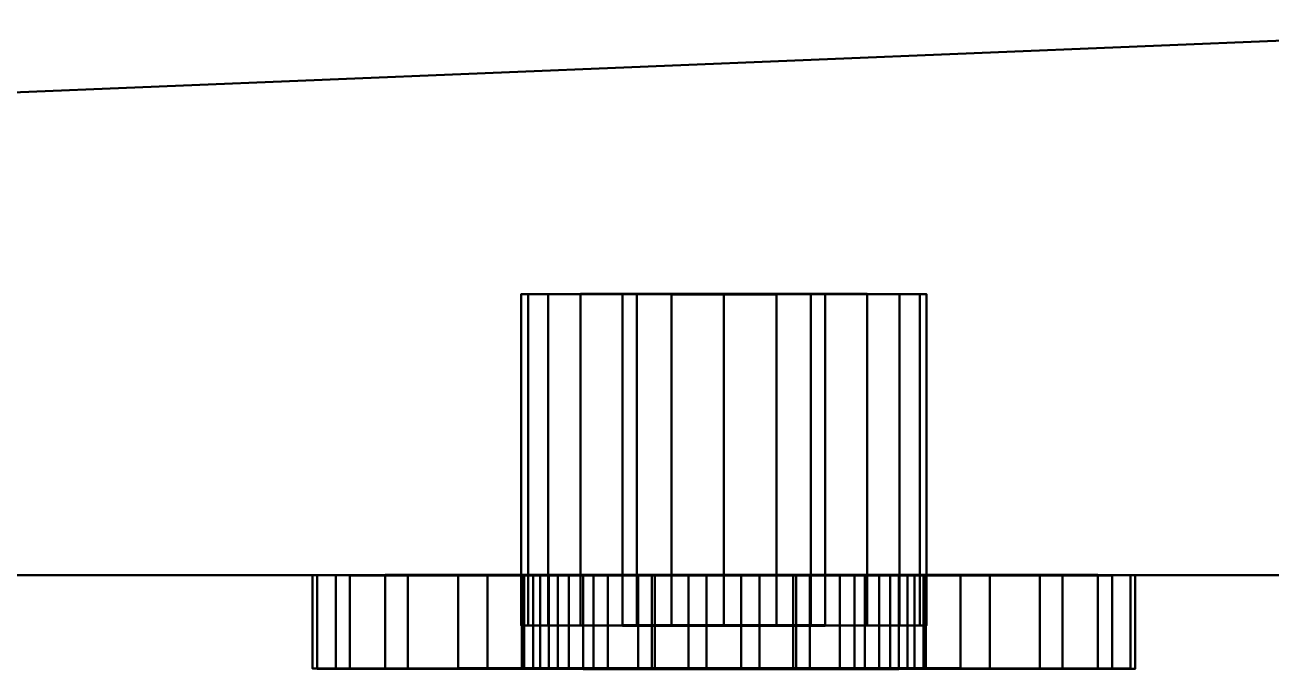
# Model space of a CAD drawing. Header units: millimetres. Extents: x -190 to 190, y -278 to 275.
# Drawn here: x 123.02 to 156.22, y -277.93 to -260.78 of the extents above; entities that cross this region are included whole.
import ezdxf

# ---------------------------------------------------------------- set-up
doc = ezdxf.new("R2010")
doc.units = ezdxf.units.MM
doc.layers.add('A-GENM', color=7, linetype='Continuous', lineweight=40)

msp = doc.modelspace()

# ---------------------------------------------------------------- meshes
at = {"layer": 'A-GENM', "color": 250, "true_color": 0x1d1d1d}
mesh = msp.add_polyface(dxfattribs=at)
corners = [(-190.035, 274.9, 79.819), (-190.035, -275.429, 79.819), (189.965, -275.429, 79.819), (189.965, 274.9, 79.819), (174.965, 259.9, 79.819), (174.965, -260.429, 79.819), (-175.035, -260.429, 79.819), (-175.035, 259.9, 79.819)]
mesh.append_faces([[corners[k] for k in face] for face in [(0, 7, 4, 3), (3, 4, 5, 2)]], dxfattribs={"vtx0": -1, "vtx2": -1, "color": 250})
mesh.append_faces([[corners[k] for k in face] for face in [(6, 7, 0, 1), (5, 6, 1, 2)]], dxfattribs={"vtx1": -1, "vtx3": -1, "color": 250})
mesh = msp.add_polyface(dxfattribs=at)
corners = [(-190.035, 274.9, 5.751), (189.965, 274.9, 5.751), (189.965, -275.429, 5.751), (-190.035, -275.429, 5.751), (174.965, 259.9, 5.751), (-175.035, 259.9, 5.751), (-175.035, -260.429, 5.751), (174.965, -260.429, 5.751)]
mesh.append_faces([[corners[k] for k in face] for face in [(3, 6, 7, 2), (2, 7, 4, 1)]], dxfattribs={"vtx0": -1, "vtx2": -1, "color": 250})
mesh.append_faces([[corners[k] for k in face] for face in [(5, 6, 3, 0), (4, 5, 0, 1)]], dxfattribs={"vtx1": -1, "vtx3": -1, "color": 250})
at = {"layer": 'A-GENM', "color": 252, "true_color": 0x938680}
mesh = msp.add_polyface(dxfattribs=at)
corners = [(189.965, 274.9, 599.719), (-190.035, 274.9, 599.719), (-190.035, -275.429, 599.719), (189.965, -275.429, 599.719)]
mesh.append_faces([[corners[k] for k in face] for face in [(3, 0, 1, 2)]], dxfattribs={"color": 252})
mesh = msp.add_polyface(dxfattribs=at)
corners = [(189.965, 274.9, 584.719), (189.965, -275.429, 584.719), (-190.035, -275.429, 584.719), (-190.035, 274.9, 584.719)]
mesh.append_faces([[corners[k] for k in face] for face in [(2, 3, 0, 1)]], dxfattribs={"color": 252})
mesh = msp.add_polyface(dxfattribs=at)
corners = [(-190.035, -260.429, 553.284), (-190.035, -275.429, 553.284), (182.528, -275.429, 553.284), (182.528, -267.929, 553.284), (175.028, -260.429, 553.284)]
mesh.append_faces([[corners[k] for k in face] for face in [(4, 0, 1), (2, 3, 4, 1)]], dxfattribs={"vtx2": -1, "color": 252})
mesh = msp.add_polyface(dxfattribs=at)
corners = [(-190.035, -260.429, 384.719), (175.028, -260.429, 384.719), (182.528, -267.929, 384.719), (182.528, -275.429, 384.719), (-190.035, -275.429, 384.719)]
mesh.append_faces([[corners[k] for k in face] for face in [(1, 4, 0)]], dxfattribs={"vtx0": -1, "color": 252})
mesh.append_faces([[corners[k] for k in face] for face in [(3, 4, 1, 2)]], dxfattribs={"vtx1": -1, "color": 252})
mesh = msp.add_polyface(dxfattribs=at)
corners = [(-190.035, -260.429, 583.599), (-190.035, -275.429, 583.599), (190.028, -275.429, 583.599), (190.028, -260.429, 583.599)]
mesh.append_faces([[corners[k] for k in face] for face in [(2, 3, 0, 1)]], dxfattribs={"color": 252})
mesh = msp.add_polyface(dxfattribs=at)
corners = [(-190.035, -260.429, 556.077), (190.028, -260.429, 556.077), (190.028, -275.429, 556.077), (-190.035, -275.429, 556.077)]
mesh.append_faces([[corners[k] for k in face] for face in [(2, 3, 0, 1)]], dxfattribs={"color": 252})
mesh = msp.add_polyface(dxfattribs=at)
corners = [(-190.035, -260.429, 380.792), (-190.035, -275.429, 380.792), (182.528, -275.429, 380.792), (182.528, -267.929, 380.792), (175.028, -260.429, 380.792)]
mesh.append_faces([[corners[k] for k in face] for face in [(4, 0, 1), (2, 3, 4, 1)]], dxfattribs={"vtx2": -1, "color": 252})
mesh = msp.add_polyface(dxfattribs=at)
corners = [(-190.035, -260.429, 79.819), (175.028, -260.429, 79.819), (182.528, -267.929, 79.819), (182.528, -275.429, 79.819), (-190.035, -275.429, 79.819)]
mesh.append_faces([[corners[k] for k in face] for face in [(1, 4, 0)]], dxfattribs={"vtx0": -1, "color": 252})
mesh.append_faces([[corners[k] for k in face] for face in [(3, 4, 1, 2)]], dxfattribs={"vtx1": -1, "color": 252})
at = {"layer": 'A-GENM', "color": 254, "true_color": 0xced2d5}
mesh = msp.add_polyface(dxfattribs=at)
corners = [(141.642, -267.951, 574.168), (143.039, -267.951, 573.984), (144.342, -267.95, 573.444), (145.46, -267.949, 572.586), (146.318, -267.948, 571.468), (146.858, -267.947, 570.165), (147.042, -267.945, 568.768), (146.858, -267.944, 567.37), (146.318, -267.943, 566.068), (145.46, -267.941, 564.949), (144.342, -267.941, 564.091), (143.039, -267.94, 563.552), (141.642, -267.94, 563.368), (140.244, -267.94, 563.552), (138.942, -267.941, 564.091), (137.823, -267.941, 564.949), (136.965, -267.943, 566.068), (136.426, -267.944, 567.37), (136.242, -267.945, 568.768), (136.426, -267.947, 570.165), (136.965, -267.948, 571.468), (137.823, -267.949, 572.586), (138.942, -267.95, 573.444), (140.244, -267.951, 573.984), (139.324, -267.949, 571.944), (139.324, -267.942, 565.235), (141.642, -267.942, 565.235), (143.959, -267.942, 565.235), (143.959, -267.949, 571.944), (141.642, -267.949, 571.944)]
mesh.append_faces([[corners[k] for k in face] for face in [(19, 24, 18), (22, 24, 21), (27, 11, 26), (7, 27, 6)]], dxfattribs={"vtx0": -1, "vtx1": -1, "color": 254})
mesh.append_faces([[corners[k] for k in face] for face in [(24, 22, 23, 29), (25, 17, 18, 24), (25, 14, 15), (28, 2, 3), (28, 5, 6, 27)]], dxfattribs={"vtx0": -1, "vtx2": -1, "color": 254})
mesh.append_faces([[corners[k] for k in face] for face in [(24, 19, 20, 21), (29, 23, 0, 1), (28, 3, 4, 5), (27, 7, 8, 9)]], dxfattribs={"vtx0": -1, "vtx3": -1, "color": 254})
mesh.append_faces([[corners[k] for k in face] for face in [(16, 17, 25, 15), (12, 13, 26, 11), (10, 11, 27, 9)]], dxfattribs={"vtx1": -1, "vtx2": -1, "color": 254})
mesh.append_faces([[corners[k] for k in face] for face in [(25, 26, 13, 14), (28, 29, 1, 2)]], dxfattribs={"vtx1": -1, "vtx3": -1, "color": 254})
mesh = msp.add_polyface(dxfattribs=at)
corners = [(141.642, -276.763, 563.359), (140.244, -276.764, 563.543), (138.942, -276.764, 564.082), (137.823, -276.765, 564.94), (136.965, -276.766, 566.059), (136.426, -276.768, 567.361), (136.242, -276.769, 568.759), (136.426, -276.77, 570.156), (136.965, -276.772, 571.459), (137.823, -276.773, 572.577), (138.942, -276.774, 573.435), (140.244, -276.774, 573.975), (141.642, -276.775, 574.159), (141.642, -267.951, 574.168), (140.244, -267.951, 573.984), (138.942, -267.95, 573.444), (137.823, -267.949, 572.586), (136.965, -267.948, 571.468), (136.426, -267.947, 570.165), (136.242, -267.945, 568.768), (136.426, -267.944, 567.37), (136.965, -267.943, 566.068), (137.823, -267.941, 564.949), (138.942, -267.941, 564.091), (140.244, -267.94, 563.552), (141.642, -267.94, 563.368)]
mesh.append_faces([[corners[k] for k in face] for face in [(13, 14, 11, 12), (0, 1, 24, 25)]], dxfattribs={"vtx1": -1, "color": 254})
mesh.append_faces([[corners[k] for k in face] for face in [(14, 15, 10, 11), (16, 17, 8, 9), (15, 16, 9, 10), (17, 18, 7, 8), (6, 7, 18, 19), (19, 20, 5, 6), (20, 21, 4, 5), (22, 23, 2, 3), (21, 22, 3, 4), (23, 24, 1, 2)]], dxfattribs={"vtx1": -1, "vtx3": -1, "color": 254})
mesh = msp.add_polyface(dxfattribs=at)
corners = [(139.324, -276.765, 565.226), (141.642, -276.765, 565.226), (141.642, -267.942, 565.235), (139.324, -267.942, 565.235)]
mesh.append_faces([[corners[k] for k in face] for face in [(0, 1, 2, 3)]], dxfattribs={"color": 254})
mesh = msp.add_polyface(dxfattribs=at)
corners = [(139.324, -276.772, 571.935), (139.324, -276.765, 565.226), (139.324, -267.942, 565.235), (139.324, -267.949, 571.944)]
mesh.append_faces([[corners[k] for k in face] for face in [(0, 1, 2, 3)]], dxfattribs={"color": 254})
mesh = msp.add_polyface(dxfattribs=at)
corners = [(141.642, -276.772, 571.935), (139.324, -276.772, 571.935), (139.324, -267.949, 571.944), (141.642, -267.949, 571.944)]
mesh.append_faces([[corners[k] for k in face] for face in [(0, 1, 2, 3)]], dxfattribs={"color": 254})
mesh = msp.add_polyface(dxfattribs=at)
corners = [(141.642, -276.775, 574.159), (143.039, -276.774, 573.975), (144.342, -276.774, 573.435), (145.46, -276.773, 572.577), (146.318, -276.772, 571.459), (146.858, -276.77, 570.156), (147.042, -276.769, 568.759), (146.858, -276.768, 567.361), (146.318, -276.766, 566.059), (145.46, -276.765, 564.94), (144.342, -276.764, 564.082), (143.039, -276.764, 563.543), (141.642, -276.763, 563.359), (141.642, -267.94, 563.368), (143.039, -267.94, 563.552), (144.342, -267.941, 564.091), (145.46, -267.941, 564.949), (146.318, -267.943, 566.068), (146.858, -267.944, 567.37), (147.042, -267.945, 568.768), (146.858, -267.947, 570.165), (146.318, -267.948, 571.468), (145.46, -267.949, 572.586), (144.342, -267.95, 573.444), (143.039, -267.951, 573.984), (141.642, -267.951, 574.168)]
mesh.append_faces([[corners[k] for k in face] for face in [(13, 14, 11, 12), (0, 1, 24, 25)]], dxfattribs={"vtx1": -1, "color": 254})
mesh.append_faces([[corners[k] for k in face] for face in [(14, 15, 10, 11), (16, 17, 8, 9), (15, 16, 9, 10), (17, 18, 7, 8), (6, 7, 18, 19), (19, 20, 5, 6), (20, 21, 4, 5), (22, 23, 2, 3), (21, 22, 3, 4), (23, 24, 1, 2)]], dxfattribs={"vtx1": -1, "vtx3": -1, "color": 254})
mesh = msp.add_polyface(dxfattribs=at)
corners = [(141.642, -276.765, 565.226), (143.959, -276.765, 565.226), (143.959, -267.942, 565.235), (141.642, -267.942, 565.235)]
mesh.append_faces([[corners[k] for k in face] for face in [(0, 1, 2, 3)]], dxfattribs={"color": 254})
mesh = msp.add_polyface(dxfattribs=at)
corners = [(143.959, -276.772, 571.935), (141.642, -276.772, 571.935), (141.642, -267.949, 571.944), (143.959, -267.949, 571.944)]
mesh.append_faces([[corners[k] for k in face] for face in [(0, 1, 2, 3)]], dxfattribs={"color": 254})
mesh = msp.add_polyface(dxfattribs=at)
corners = [(143.959, -276.765, 565.226), (143.959, -276.772, 571.935), (143.959, -267.949, 571.944), (143.959, -267.942, 565.235)]
mesh.append_faces([[corners[k] for k in face] for face in [(3, 0, 1, 2)]], dxfattribs={"color": 254})
at = {"layer": 'A-GENM', "color": 250, "true_color": 0x1d1d1d}
mesh = msp.add_polyface(dxfattribs=at)
corners = [(189.965, -275.429, 79.819), (-190.035, -275.429, 79.819), (-190.035, -275.429, 5.751), (189.965, -275.429, 5.751)]
mesh.append_faces([[corners[k] for k in face] for face in [(0, 1, 2, 3)]], dxfattribs={"color": 250})
at = {"layer": 'A-GENM', "color": 252, "true_color": 0x938680}
mesh = msp.add_polyface(dxfattribs=at)
corners = [(189.965, -275.429, 599.719), (-190.035, -275.429, 599.719), (-190.035, -275.429, 584.719), (189.965, -275.429, 584.719)]
mesh.append_faces([[corners[k] for k in face] for face in [(3, 0, 1, 2)]], dxfattribs={"color": 252})
mesh = msp.add_polyface(dxfattribs=at)
corners = [(182.528, -275.429, 553.284), (-190.035, -275.429, 553.284), (-190.035, -275.429, 384.719), (182.528, -275.429, 384.719)]
mesh.append_faces([[corners[k] for k in face] for face in [(3, 0, 1, 2)]], dxfattribs={"color": 252})
mesh = msp.add_polyface(dxfattribs=at)
corners = [(190.028, -275.429, 583.599), (-190.035, -275.429, 583.599), (-190.035, -275.429, 556.077), (190.028, -275.429, 556.077)]
mesh.append_faces([[corners[k] for k in face] for face in [(0, 1, 2, 3)]], dxfattribs={"color": 252})
mesh = msp.add_polyface(dxfattribs=at)
corners = [(182.528, -275.429, 380.792), (-190.035, -275.429, 380.792), (-190.035, -275.429, 79.819), (182.528, -275.429, 79.819)]
mesh.append_faces([[corners[k] for k in face] for face in [(0, 1, 2, 3)]], dxfattribs={"color": 252})
at = {"layer": 'A-GENM', "color": 254, "true_color": 0xced2d5}
mesh = msp.add_polyface(dxfattribs=at)
corners = [(140.696, -275.44, 579.699), (143.565, -275.44, 579.57), (146.302, -275.439, 578.704), (148.722, -275.438, 577.158), (150.66, -275.435, 575.038), (151.983, -275.433, 572.49), (152.601, -275.43, 569.686), (152.472, -275.427, 566.817), (151.606, -275.424, 564.079), (150.06, -275.422, 561.659), (147.94, -275.42, 559.722), (145.392, -275.418, 558.399), (142.587, -275.418, 557.781), (139.719, -275.418, 557.909), (136.981, -275.419, 558.776), (134.561, -275.42, 560.322), (132.623, -275.422, 562.441), (131.301, -275.425, 564.99), (130.682, -275.428, 567.794), (130.811, -275.431, 570.663), (131.678, -275.434, 573.401), (133.224, -275.436, 575.821), (135.343, -275.438, 577.758), (137.892, -275.44, 579.081), (142.106, -275.423, 563.36), (143.483, -275.424, 563.663), (144.734, -275.424, 564.313), (145.774, -275.425, 565.264), (146.533, -275.427, 566.452), (146.959, -275.428, 567.796), (147.022, -275.429, 569.204), (146.718, -275.431, 570.581), (146.069, -275.432, 571.832), (145.118, -275.433, 572.872), (143.93, -275.434, 573.631), (142.586, -275.434, 574.057), (141.177, -275.434, 574.12), (139.801, -275.434, 573.816), (138.55, -275.433, 573.167), (137.509, -275.432, 572.216), (136.75, -275.431, 571.028), (136.325, -275.43, 569.684), (136.262, -275.428, 568.276), (136.565, -275.427, 566.899), (137.215, -275.426, 565.648), (138.166, -275.425, 564.607), (139.354, -275.424, 563.849), (140.698, -275.423, 563.423)]
mesh.append_faces([[corners[k] for k in face] for face in [(19, 42, 18), (39, 22, 38), (45, 16, 44), (32, 4, 31), (3, 33, 2), (11, 26, 10), (29, 7, 28)]], dxfattribs={"vtx0": -1, "vtx1": -1, "color": 254})
mesh.append_faces([[corners[k] for k in face] for face in [(43, 17, 18, 42), (44, 16, 17, 43), (35, 0, 1, 34), (2, 33, 34, 1), (5, 30, 31, 4), (30, 5, 6), (8, 27, 28, 7), (27, 8, 9)]], dxfattribs={"vtx0": -1, "vtx2": -1, "color": 254})
mesh.append_faces([[corners[k] for k in face] for face in [(35, 36, 0)]], dxfattribs={"vtx1": -1, "vtx2": -1, "color": 254})
mesh.append_faces([[corners[k] for k in face] for face in [(40, 41, 20, 21), (41, 42, 19, 20), (21, 22, 39, 40), (36, 37, 23, 0), (37, 38, 22, 23), (15, 16, 45, 46), (14, 15, 46, 47), (47, 24, 13, 14), (12, 13, 24, 25), (32, 33, 3, 4), (26, 27, 9, 10), (11, 12, 25, 26), (6, 7, 29, 30)]], dxfattribs={"vtx1": -1, "vtx3": -1, "color": 254})
mesh = msp.add_polyface(dxfattribs=at)
corners = [(142.587, -277.906, 557.778), (139.719, -277.907, 557.907), (136.981, -277.907, 558.774), (134.561, -277.909, 560.319), (132.623, -277.911, 562.439), (131.301, -277.914, 564.987), (130.682, -277.917, 567.792), (130.811, -277.92, 570.66), (131.678, -277.922, 573.398), (133.224, -277.925, 575.818), (135.343, -277.927, 577.756), (137.892, -277.928, 579.078), (140.696, -277.929, 579.697), (140.696, -275.44, 579.699), (137.892, -275.44, 579.081), (135.343, -275.438, 577.758), (133.224, -275.436, 575.821), (131.678, -275.434, 573.401), (130.811, -275.431, 570.663), (130.682, -275.428, 567.794), (131.301, -275.425, 564.99), (132.623, -275.422, 562.441), (134.561, -275.42, 560.322), (136.981, -275.419, 558.776), (139.719, -275.418, 557.909), (142.587, -275.418, 557.781)]
mesh.append_faces([[corners[k] for k in face] for face in [(13, 14, 11, 12), (0, 1, 24, 25)]], dxfattribs={"vtx1": -1, "color": 254})
mesh.append_faces([[corners[k] for k in face] for face in [(14, 15, 10, 11), (16, 17, 8, 9), (15, 16, 9, 10), (17, 18, 7, 8), (6, 7, 18, 19), (19, 20, 5, 6), (20, 21, 4, 5), (22, 23, 2, 3), (21, 22, 3, 4), (23, 24, 1, 2)]], dxfattribs={"vtx1": -1, "vtx3": -1, "color": 254})
mesh = msp.add_polyface(dxfattribs=at)
corners = [(141.177, -277.923, 574.117), (139.801, -277.923, 573.814), (138.55, -277.922, 573.164), (137.509, -277.921, 572.213), (136.75, -277.92, 571.025), (136.325, -277.919, 569.681), (136.262, -277.917, 568.273), (136.565, -277.916, 566.896), (137.215, -277.914, 565.645), (138.166, -277.913, 564.605), (139.354, -277.913, 563.846), (140.698, -277.912, 563.421), (142.106, -277.912, 563.357), (142.106, -275.423, 563.36), (140.698, -275.423, 563.423), (139.354, -275.424, 563.849), (138.166, -275.425, 564.607), (137.215, -275.426, 565.648), (136.565, -275.427, 566.899), (136.262, -275.428, 568.276), (136.325, -275.43, 569.684), (136.75, -275.431, 571.028), (137.509, -275.432, 572.216), (138.55, -275.433, 573.167), (139.801, -275.434, 573.816), (141.177, -275.434, 574.12)]
mesh.append_faces([[corners[k] for k in face] for face in [(14, 11, 12, 13), (1, 24, 25, 0)]], dxfattribs={"vtx0": -1, "color": 254})
mesh.append_faces([[corners[k] for k in face] for face in [(15, 10, 11, 14), (17, 8, 9, 16), (16, 9, 10, 15), (18, 7, 8, 17), (7, 18, 19, 6), (20, 5, 6, 19), (21, 4, 5, 20), (23, 2, 3, 22), (22, 3, 4, 21), (24, 1, 2, 23)]], dxfattribs={"vtx0": -1, "vtx2": -1, "color": 254})
mesh = msp.add_polyface(dxfattribs=at)
corners = [(140.696, -277.929, 579.697), (143.565, -277.929, 579.568), (146.302, -277.928, 578.701), (148.722, -277.926, 577.155), (150.66, -277.924, 575.036), (151.983, -277.921, 572.487), (152.601, -277.919, 569.683), (152.472, -277.916, 566.814), (151.606, -277.913, 564.077), (150.06, -277.91, 561.657), (147.94, -277.908, 559.719), (145.392, -277.907, 558.396), (142.587, -277.906, 557.778), (142.587, -275.418, 557.781), (145.392, -275.418, 558.399), (147.94, -275.42, 559.722), (150.06, -275.422, 561.659), (151.606, -275.424, 564.079), (152.472, -275.427, 566.817), (152.601, -275.43, 569.686), (151.983, -275.433, 572.49), (150.66, -275.435, 575.038), (148.722, -275.438, 577.158), (146.302, -275.439, 578.704), (143.565, -275.44, 579.57), (140.696, -275.44, 579.699)]
mesh.append_faces([[corners[k] for k in face] for face in [(13, 14, 11, 12), (0, 1, 24, 25)]], dxfattribs={"vtx1": -1, "color": 254})
mesh.append_faces([[corners[k] for k in face] for face in [(14, 15, 10, 11), (16, 17, 8, 9), (15, 16, 9, 10), (17, 18, 7, 8), (6, 7, 18, 19), (19, 20, 5, 6), (20, 21, 4, 5), (22, 23, 2, 3), (21, 22, 3, 4), (23, 24, 1, 2)]], dxfattribs={"vtx1": -1, "vtx3": -1, "color": 254})
mesh = msp.add_polyface(dxfattribs=at)
corners = [(142.106, -277.912, 563.357), (143.483, -277.912, 563.661), (144.734, -277.913, 564.31), (145.774, -277.914, 565.261), (146.533, -277.915, 566.449), (146.959, -277.917, 567.793), (147.022, -277.918, 569.202), (146.718, -277.92, 570.578), (146.069, -277.921, 571.829), (145.118, -277.922, 572.87), (143.93, -277.923, 573.629), (142.586, -277.923, 574.054), (141.177, -277.923, 574.117), (141.177, -275.434, 574.12), (142.586, -275.434, 574.057), (143.93, -275.434, 573.631), (145.118, -275.433, 572.872), (146.069, -275.432, 571.832), (146.718, -275.431, 570.581), (147.022, -275.429, 569.204), (146.959, -275.428, 567.796), (146.533, -275.427, 566.452), (145.774, -275.425, 565.264), (144.734, -275.424, 564.313), (143.483, -275.424, 563.663), (142.106, -275.423, 563.36)]
mesh.append_faces([[corners[k] for k in face] for face in [(14, 11, 12, 13), (1, 24, 25, 0)]], dxfattribs={"vtx0": -1, "color": 254})
mesh.append_faces([[corners[k] for k in face] for face in [(15, 10, 11, 14), (17, 8, 9, 16), (16, 9, 10, 15), (18, 7, 8, 17), (7, 18, 19, 6), (20, 5, 6, 19), (21, 4, 5, 20), (23, 2, 3, 22), (22, 3, 4, 21), (24, 1, 2, 23)]], dxfattribs={"vtx0": -1, "vtx2": -1, "color": 254})
mesh = msp.add_polyface(dxfattribs=at)
corners = [(141.642, -276.775, 574.159), (140.244, -276.774, 573.975), (138.942, -276.774, 573.435), (137.823, -276.773, 572.577), (136.965, -276.772, 571.459), (136.426, -276.77, 570.156), (136.242, -276.769, 568.759), (136.426, -276.768, 567.361), (136.965, -276.766, 566.059), (137.823, -276.765, 564.94), (138.942, -276.764, 564.082), (140.244, -276.764, 563.543), (141.642, -276.763, 563.359), (143.039, -276.764, 563.543), (144.342, -276.764, 564.082), (145.46, -276.765, 564.94), (146.318, -276.766, 566.059), (146.858, -276.768, 567.361), (147.042, -276.769, 568.759), (146.858, -276.77, 570.156), (146.318, -276.772, 571.459), (145.46, -276.773, 572.577), (144.342, -276.774, 573.435), (143.039, -276.774, 573.975), (139.324, -276.772, 571.935), (141.642, -276.772, 571.935), (143.959, -276.772, 571.935), (143.959, -276.765, 565.226), (141.642, -276.765, 565.226), (139.324, -276.765, 565.226)]
mesh.append_faces([[corners[k] for k in face] for face in [(19, 26, 18), (22, 26, 21), (3, 24, 2), (29, 11, 28)]], dxfattribs={"vtx0": -1, "vtx1": -1, "color": 254})
mesh.append_faces([[corners[k] for k in face] for face in [(26, 22, 23, 25), (27, 17, 18, 26), (27, 14, 15), (24, 5, 6, 29), (29, 6, 7)]], dxfattribs={"vtx0": -1, "vtx2": -1, "color": 254})
mesh.append_faces([[corners[k] for k in face] for face in [(26, 19, 20, 21), (25, 23, 0, 1), (24, 3, 4, 5), (29, 7, 8, 9)]], dxfattribs={"vtx0": -1, "vtx3": -1, "color": 254})
mesh.append_faces([[corners[k] for k in face] for face in [(16, 17, 27, 15), (12, 13, 28, 11), (10, 11, 29, 9)]], dxfattribs={"vtx1": -1, "vtx2": -1, "color": 254})
mesh.append_faces([[corners[k] for k in face] for face in [(27, 28, 13, 14), (24, 25, 1, 2)]], dxfattribs={"vtx1": -1, "vtx3": -1, "color": 254})
mesh = msp.add_polyface(dxfattribs=at)
corners = [(140.696, -277.929, 579.697), (137.892, -277.928, 579.078), (135.343, -277.927, 577.756), (133.224, -277.925, 575.818), (131.678, -277.922, 573.398), (130.811, -277.92, 570.66), (130.682, -277.917, 567.792), (131.301, -277.914, 564.987), (132.623, -277.911, 562.439), (134.561, -277.909, 560.319), (136.981, -277.907, 558.774), (139.719, -277.907, 557.907), (142.587, -277.906, 557.778), (145.392, -277.907, 558.396), (147.94, -277.908, 559.719), (150.06, -277.91, 561.657), (151.606, -277.913, 564.077), (152.472, -277.916, 566.814), (152.601, -277.919, 569.683), (151.983, -277.921, 572.487), (150.66, -277.924, 575.036), (148.722, -277.926, 577.155), (146.302, -277.928, 578.701), (143.565, -277.929, 579.568), (142.106, -277.912, 563.357), (140.698, -277.912, 563.421), (139.354, -277.913, 563.846), (138.166, -277.913, 564.605), (137.215, -277.914, 565.645), (136.565, -277.916, 566.896), (136.262, -277.917, 568.273), (136.325, -277.919, 569.681), (136.75, -277.92, 571.025), (137.509, -277.921, 572.213), (138.55, -277.922, 573.164), (139.801, -277.923, 573.814), (141.177, -277.923, 574.117), (142.586, -277.923, 574.054), (143.93, -277.923, 573.629), (145.118, -277.922, 572.87), (146.069, -277.921, 571.829), (146.718, -277.92, 570.578), (147.022, -277.918, 569.202), (146.959, -277.917, 567.793), (146.533, -277.915, 566.449), (145.774, -277.914, 565.261), (144.734, -277.913, 564.31), (143.483, -277.912, 563.661)]
mesh.append_faces([[corners[k] for k in face] for face in [(19, 42, 18), (39, 22, 38), (45, 16, 44), (32, 4, 31), (3, 33, 2), (11, 26, 10), (29, 7, 28)]], dxfattribs={"vtx0": -1, "vtx1": -1, "color": 254})
mesh.append_faces([[corners[k] for k in face] for face in [(43, 17, 18, 42), (44, 16, 17, 43), (35, 0, 1, 34), (2, 33, 34, 1), (5, 30, 31, 4), (30, 5, 6), (8, 27, 28, 7), (27, 8, 9)]], dxfattribs={"vtx0": -1, "vtx2": -1, "color": 254})
mesh.append_faces([[corners[k] for k in face] for face in [(35, 36, 0)]], dxfattribs={"vtx1": -1, "vtx2": -1, "color": 254})
mesh.append_faces([[corners[k] for k in face] for face in [(40, 41, 20, 21), (41, 42, 19, 20), (21, 22, 39, 40), (36, 37, 23, 0), (37, 38, 22, 23), (15, 16, 45, 46), (14, 15, 46, 47), (47, 24, 13, 14), (12, 13, 24, 25), (32, 33, 3, 4), (26, 27, 9, 10), (11, 12, 25, 26), (6, 7, 29, 30)]], dxfattribs={"vtx1": -1, "vtx3": -1, "color": 254})

doc.saveas('drawing.dxf')
